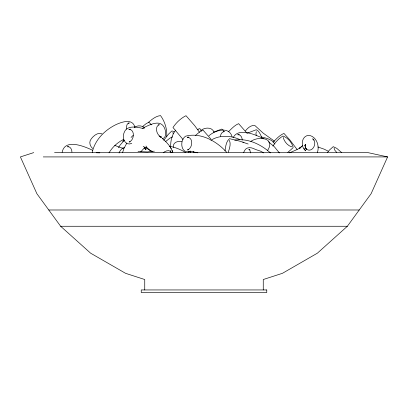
<?xml version="1.0" encoding="UTF-8"?>
<svg xmlns="http://www.w3.org/2000/svg" width="408" height="408" viewBox="0 0 408 408"><rect width="100%" height="100%" fill="white"/><g stroke="black" fill="none" stroke-linecap="round" stroke-linejoin="round"><path stroke-width="0.61" d="M170.692 146.691C170.483 140.831 171.957 134.706 175.761 130.126M190.281 152.623L190.332 151.001M224.997 150.873C225.675 146.732 226.006 141.408 229.531 138.674L240.123 141.265L248.166 144.029M166.709 136.711C167.27 129.239 164.919 121.65 160.538 115.597C156.019 116.025 151.934 119.299 148.594 122.257M172.916 132.36L173.125 133.559M220.555 136.303C220.524 134.064 222.1 131.789 224.446 131.606L223.237 131.682M334.045 148.073L334.84 150.226L336.773 152.521M92.208 152.602C94.738 139.995 104.841 130.004 116.127 124.552C122.007 121.895 132.6 118.131 134.89 127.209M188.863 152.556L189.042 151.332M193.321 152.49L193.581 151.353M62.133 152.291C64.898 138.072 84.629 146.503 92.667 150.312M122.874 141.663L123.4 139.857M122.522 152.714L124.007 148.395L126.801 143.116M317.302 152.612C319.964 145.977 316.287 136.007 308.54 135.313C301.135 136.206 300.365 146.89 305.745 150.868L304.796 149.614M283.529 137.476L283.356 137.96C284.437 141.78 287.599 145.427 291.353 146.783L291.807 146.61M228.22 152.199C229.51 148.639 230.928 144.458 229.607 140.745L229.169 140.541M54.544 152.607L367.889 152.607L387.6 156.917L371.112 193.703L347.356 226.267L317.358 253.195L282.428 273.314L263.257 279.526L263.257 289.945M233.136 137.736C238.241 126.883 256.591 135.079 263.961 138.919M119.054 153.01C119.967 150.578 121.717 148.288 124.302 147.528M243.596 152.709C245.519 146.605 250.502 146.712 255.439 149.43C258.106 150.501 261.253 150.899 263.415 152.913M256.392 131.692L255.938 133.294L256.239 135.665M109.013 152.857C112.429 147.033 117.657 142.331 123.711 139.378M118.448 147.706L120.141 145.075L124.297 140.255M163.766 140.291L168.489 134.181L171.61 131.162L172.105 130.953L174.18 131.718M299.702 148.481L301.589 146.584M272.855 146.044C275.579 142.152 278.837 138.394 282.979 136.017C287.752 137.746 291.776 142.372 293.148 147.237L292.929 147.849L287.808 152.419M305.016 145.651L305.668 144.804L304.893 145.947L305.582 144.422L305.123 145.896L305.24 144.549L305.47 147.869M140.786 151.858L145.039 147.109M245.412 130.907C247.671 128.107 250.991 124.787 254.918 125.567L263.293 133.197L274.62 141.29M327.338 152.623L329.623 149.894L333.234 146.666L336.758 148.349L341.511 152.454M267.413 150.72C276.099 137.95 258.81 135.66 250.813 141.423M228.465 131.692C231.571 128.76 234.6 125.246 238.629 123.655L246.906 133.09M273.069 142.193C276.369 138.975 279.613 135.17 283.942 133.411L289.823 139.898L297.095 149.517M131.055 137.445L133.146 135.354M302.812 145.483L299.237 148.369L300.16 147.757L297.294 149.466L289.547 152.837M195.544 135.359L200.078 131.57L202.954 130.03L210.829 138.975M197.87 129.739L198.196 129.469M142.805 126.358L146.054 123.736L148.925 122.196L151.434 124.863M165.638 141.525L169.85 138.195L172.62 136.889M134.339 127.459C137.236 125.149 141.586 125.445 144.554 127.485M163.256 152.77C165.276 150.894 169.84 149.226 171.258 152.582L170.207 150.583M208.947 135.793C214.934 130.305 229.357 125.883 232.121 136.899M201.052 130.315C204.796 127.316 212.058 126.827 214.022 132.126M210.936 140.27C219.535 134.773 230.964 135.405 239.94 139.643M142.555 128.183C148.548 125.547 159.513 118.856 164.021 127.051C165.939 130.468 167.249 137.695 162.144 138.802M197.967 129.249L199.854 128.556L201.302 131.157M247.1 133.227L256.306 129.739C259.565 131.289 260.722 135.267 262.043 138.363M213.639 132.11L221.748 129.081L223.584 130.336M33.737 152.607L20.4 156.917L36.888 193.703L60.644 226.267L90.642 253.195L125.572 273.314L144.743 279.526L144.743 289.945M96.324 152.755L99.797 152.847M154.362 151.164L147.416 151.934L138.047 151.577M130.422 129.137L128.831 129.336C135.272 129.362 134.39 140.429 129.086 141.999L130.142 141.867M68.478 146.645L67.422 146.778C70.37 146.212 71.976 149.593 71.925 152.077M131.764 143.392C125.159 146.232 121.635 137.94 124.063 132.779C126.842 124.384 137.924 127.245 144.284 128.78M188.782 137.057L187.196 137.256C193.637 137.282 192.749 148.344 187.451 149.92L188.501 149.787M239.282 134.564L237.696 134.762C240.644 134.201 242.25 137.578 242.199 140.061M234.722 140.117C247.794 137.996 260.896 144.315 270.417 152.893M128.137 123.094L129.336 122.961C126.49 123.242 126.266 126.898 126.725 129.091M158.141 124.848L159.334 124.715C153.979 126.572 156.917 136.231 161.808 137.119L160.619 137.251M261.13 136.915C265.98 138.016 272.212 139.286 274.875 144.116M43.263 156.917L387.6 156.917M48.766 209.987L359.234 209.987M60.644 226.267L347.356 226.267M181.856 141.545C178.092 140.597 172.196 142.519 173.548 147.41M169.264 146.227C175.165 147.206 180.8 149.568 185.89 152.684M123.542 148.282L120.773 147.696L114.724 145.376M152.73 151.409C149.874 150.72 147.155 148.767 146.003 146.013M317.898 146.967L324.044 149.129L328.307 151.225M197.814 152.821L191.587 151.455L188.766 151.363L190.128 151.307C180.8 154.724 179.224 139.975 185.727 136.15C200.787 132.172 216.714 141.224 226.593 152.22M249.885 149.644L248.798 149.292L250.073 150.639L250.43 152.913M242.816 142.071L243.887 142.438M148.089 148.701L145.957 147.339M102.015 133.885C98.042 132.019 93.855 135.578 91.489 138.536C88.607 141.642 89.734 145.921 92.677 148.558M143.213 146.406L148.92 149.563L151.756 151.643M268.444 141.821L274.202 146.574L279.404 152.944M159.11 136.048L161.007 137.44M162.374 138.511C166.801 142.336 171.263 146.946 172.834 152.684M314.007 140.158L312.707 138.781C318.225 143.361 311.595 154.351 305.663 148.461L306.699 149.558M182.983 139.465L172.977 127.5C176.185 122.675 180.79 118.249 185.997 115.699L194.672 125.623L199.476 132.274M306.729 149.588L305.067 146.722M144.779 148.073L146.039 149.751L144.381 147.824M170.539 147.518L171.125 148.634M172.105 150.491L172.732 151.694M304.057 148.211L304.485 149.195M266.761 289.945L141.239 289.945L141.239 292.526L266.761 292.526L266.761 289.945"/></g></svg>
